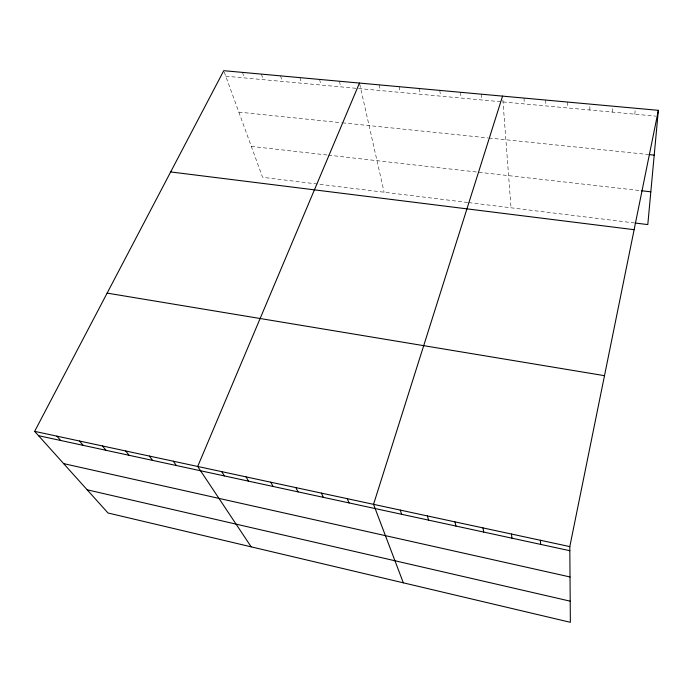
<?xml version="1.0" encoding="UTF-8"?>
<svg xmlns="http://www.w3.org/2000/svg" width="693" height="693" viewBox="0 0 693 693"><rect width="100%" height="100%" fill="white"/><g stroke="black" fill="none" stroke-linecap="round" stroke-linejoin="round"><path stroke-width="0.52" stroke-dasharray="3.46 2.6" d="M589.821 110.005L589.925 104.097M612.196 112.084L612.447 106.15M634.857 114.189L635.256 108.229M225.762 76.187L500.909 101.75M503.014 101.94L655.708 116.129M238.834 112.11L341.38 122.73M342.437 122.834L487.785 137.89M488.851 138.002L647.938 154.478M251.316 146.388L327.304 155.033M328.369 155.154L640.315 190.61M467.697 202.486L262.578 177.304L223.752 70.686M468.719 202.607L633.991 222.895M242.472 72.393L244.378 77.919M261.408 74.116L263.21 79.669M280.561 75.866L282.268 81.436M299.939 77.633L301.55 83.229M319.551 79.426L321.05 85.04M339.397 81.237L340.783 86.876M359.693 84.009L384.113 192.221M379.201 84.867L380.37 90.549M399.159 86.686L400.216 92.394M419.352 88.531L420.287 94.257M439.786 90.393L440.601 96.145M460.464 92.282L461.157 98.051M481.392 94.187L481.956 99.983M502.867 100L511.027 207.805M524.012 98.077L524.315 103.924M545.712 100.061L545.885 105.925M567.68 102.062L567.723 107.952"/><path stroke-width="1.04" d="M658.35 110.334L569.802 546.604L570.356 622.314L107.995 512.985L34.65 431.358L223.752 70.686L658.35 110.334L647.799 224.584L635.048 223.025M502.572 96.119L373.544 504.339L403.326 582.822M359.476 83.065L197.696 466.467L251.187 546.846M648.986 154.582L654.218 155.128M641.371 190.731L650.822 191.805M170.66 171.942L634.13 229.686M107.129 293.113L604.495 375.675M34.65 431.358L569.802 546.604M38.539 435.689L569.837 550.71M63.652 463.626L570.027 576.966M87.162 489.795L570.2 601.169M56.921 436.157L60.681 440.479M79.513 441.017L83.134 445.348M102.451 445.963L105.925 450.277M125.728 450.97L129.054 455.284M149.35 456.063L152.529 460.369M173.337 461.226L176.36 465.523M221.691 471.638L224.385 475.926M246.041 476.879L248.57 481.159M270.772 482.207L273.12 486.477M295.876 487.612L298.051 491.874M321.37 493.104L323.354 497.349M347.254 498.674L349.055 502.91M400.259 510.091L401.654 514.301M427.39 515.938L428.577 520.131M454.963 521.872L455.933 526.056M482.978 527.901L483.723 532.068M511.443 534.034L511.962 538.184M540.384 540.271L540.661 544.395"/></g></svg>
